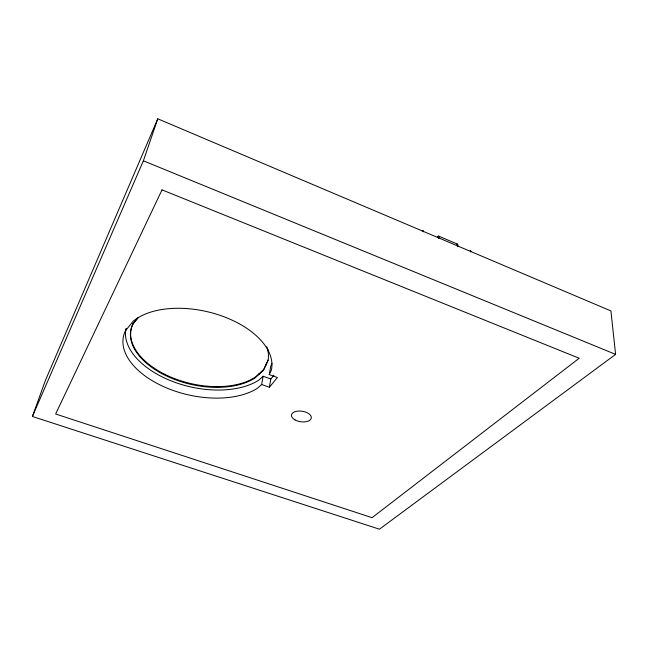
<?xml version="1.0" encoding="UTF-8"?>
<svg xmlns="http://www.w3.org/2000/svg" width="648" height="648" viewBox="0 0 648 648"><rect width="100%" height="100%" fill="white"/><g stroke="black" fill="none" stroke-linecap="round" stroke-linejoin="round"><path stroke-width="0.97" d="M269.366 387.269L277.401 377.517L269.236 374.568L271.366 370.121A75.848 42.655 13 0 0 221.405 315.819A75.848 42.655 13 0 0 133.115 321.27L125.428 330.812A75.848 42.655 13 0 0 165.062 387.269A75.848 42.655 13 0 0 257.296 388.355L261.646 384.507L269.366 387.269L270.824 379.015L273.901 375.241M269.236 374.568L270.718 366.242L271.998 363.56M266.004 364.97L266.142 364.216M263.339 370.462L263.477 369.708M261.646 384.507L263.161 376.261L270.824 379.015M258.973 374.406L259.111 373.661M133.002 324.089L133.229 323.336M125.825 330.326L126.392 328.487M32.4 416.478L143.386 160.801L157.772 118.803L610.926 310.927L615.6 354.375L379.445 529.197L32.4 416.478L45.53 380.117L157.772 118.803M268.078 360.069L263.647 369.554L255.109 377.282A70.203 40.022 13.1 0 1 169.517 376.537A70.203 40.022 13.1 0 1 133.091 323.514M133.82 322.607L137.352 318.241M138.308 317.536L132.864 324.259A70.251 39.998 13.1 0 0 169.322 377.266A70.251 39.998 13.1 0 0 254.972 378.019L263.509 370.308L267.94 360.823A70.251 39.998 13.1 0 0 266.774 346.729M263.161 376.261L258.836 380.133A75.322 42.898 13.1 0 1 172.425 381.397A75.322 42.898 13.1 0 1 125.866 328.852M143.386 160.801L615.6 354.375M438.591 236.107L457.431 244.11M470.14 250.501A2.543 0.988 -65.8 0 1 470.756 251.91M437.7 237.047A2.576 0.907 -66.2 0 1 438.534 238.253M437.384 236.787A3.386 1.191 -66.2 0 1 438.939 237.946M456.646 244.345A3.362 1.256 -66 0 1 457.634 246.742M422.221 230.955A2.584 0.867 -66.3 0 1 423.346 231.814M267.924 349.385A70.203 40.022 13.1 0 1 268.304 351.378M162.016 189.872L55.639 413.999L372.065 517.679L579.174 358.255L162.016 189.872M295.01 419.912A10.028 5.306 8.5 0 0 311.194 418.462A10.028 5.306 8.5 0 0 297.975 411.099A10.028 5.306 8.5 0 0 295.01 419.912"/></g></svg>
